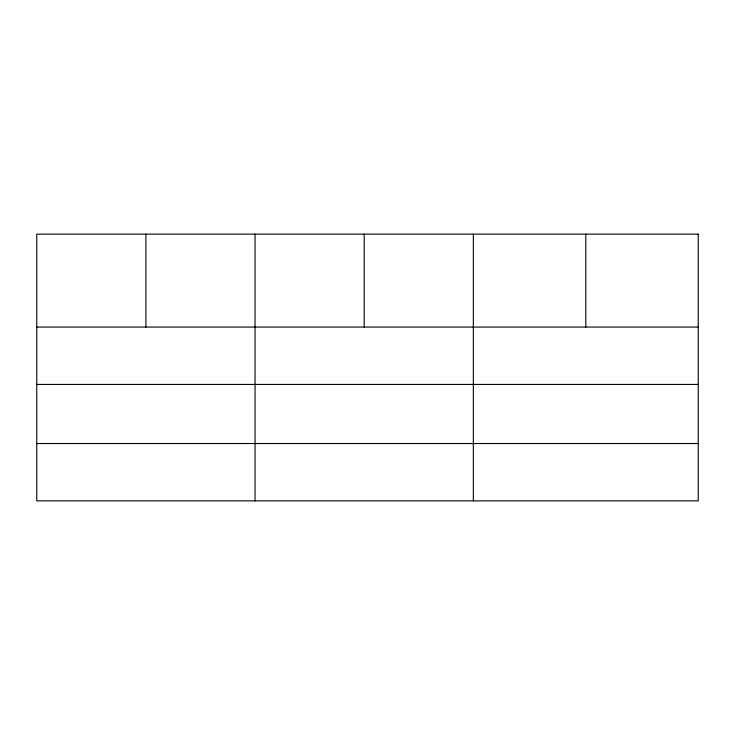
<?xml version="1.0" encoding="UTF-8"?>
<svg xmlns="http://www.w3.org/2000/svg" width="735" height="735" viewBox="0 0 735 735"><rect width="100%" height="100%" fill="white"/><g stroke="black" fill="none" stroke-linecap="round" stroke-linejoin="round"><path stroke-width="1.1" d="M36.75 327.075L698.25 327.075M36.75 384.433L698.25 384.433M36.75 443.527L698.25 443.527M585.795 234.125L585.795 327.075M473.34 234.125L473.34 500.875M364.192 234.125L364.192 327.075M255.045 234.125L255.045 500.875M145.898 234.125L145.898 327.075M698.25 234.125L36.75 234.125L36.75 500.875L698.25 500.875L698.25 234.125"/></g></svg>
